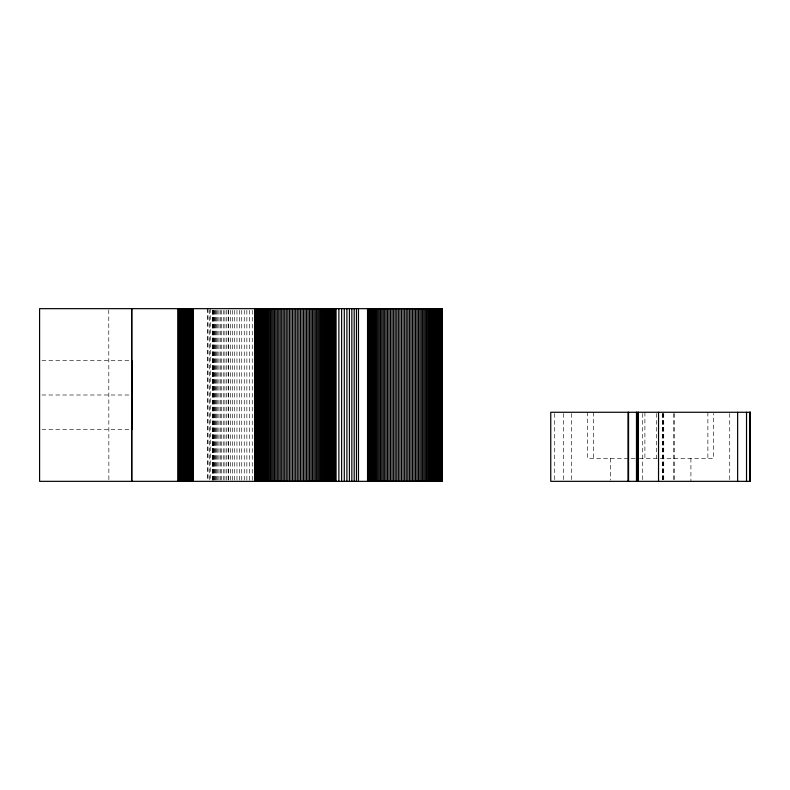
<?xml version="1.0" encoding="UTF-8"?>
<svg xmlns="http://www.w3.org/2000/svg" width="790" height="790" viewBox="0 0 790 790"><rect width="100%" height="100%" fill="white"/><g stroke="black" fill="none" stroke-linecap="round" stroke-linejoin="round"><path stroke-width="0.59" stroke-dasharray="3.95 2.96" d="M212.688 480.113L212.688 308.663M212.747 480.113L212.747 308.663M212.945 480.113L212.945 308.663M213.261 480.113L213.261 308.663M213.705 480.113L213.705 308.663M214.278 480.113L214.278 308.663M214.979 480.113L214.979 308.663M215.798 480.113L215.798 308.663M216.746 480.113L216.746 308.663M217.813 480.113L217.813 308.663M218.998 480.113L218.998 308.663M220.301 480.113L220.301 308.663M221.723 480.113L221.723 309.897M223.254 480.113L223.254 309.897M224.903 480.113L224.903 309.897M226.651 480.113L226.651 309.897M228.517 480.113L228.517 309.897M230.483 480.113L230.483 309.897M232.546 480.113L232.546 309.897M234.709 480.113L234.709 309.897M236.961 480.113L236.961 309.897M239.311 480.113L239.311 309.897M241.74 480.113L241.74 309.897M244.258 480.113L244.258 309.897M246.855 480.113L246.855 309.897M249.522 480.113L249.522 309.897M252.267 480.113L252.267 309.897M41.959 360.467L130.488 360.467M41.959 395L130.528 395M41.959 429.533L131.723 429.533M635.15 458.319L587.651 458.319L587.651 412.271M639.396 458.319L713.597 458.319L713.597 413.476M729.733 413.506L729.733 480.113M707.88 412.271L707.88 458.319M690.914 458.319L690.914 481.337M674.255 413.506L674.255 481.337M673.742 413.506L673.742 480.113M663.738 413.506L663.738 481.337M663.432 413.506L663.432 480.113M662.613 413.506L662.613 480.113M662.385 413.506L662.385 480.113M656.352 413.476L656.352 458.319M644.897 412.271L644.897 458.319M642.714 413.506L642.714 480.113M610.334 458.319L610.334 480.132M593.369 412.271L593.369 458.319M571.516 413.506L571.516 480.113M563.606 413.506L563.606 480.113M554.718 413.506L554.718 480.113M228.172 309.897L228.172 480.113M210.258 308.663L210.258 480.113M209.38 309.897L209.38 480.113M208.017 308.663L208.017 480.113M207.543 308.663L207.543 480.113M108.763 309.897L108.872 480.113"/><path stroke-width="1.19" d="M254.795 481.337L254.795 308.663M254.982 481.337L254.982 308.663M255.219 481.337L255.229 308.663M255.535 481.337L255.535 308.663M255.911 481.337L255.911 308.663M256.335 481.337L256.335 308.663M256.829 481.337L256.829 308.663M257.372 481.337L257.372 308.663M257.975 481.337L257.975 308.663M258.636 481.337L258.636 308.663M259.357 481.337L259.357 308.663M260.127 481.337L260.127 308.663M260.957 481.337L260.957 308.663M261.836 481.337L261.836 308.663M262.764 481.337L262.764 308.663M263.751 481.337L263.751 308.663M264.778 481.337L264.778 308.663M265.845 481.337L265.845 308.663M266.971 481.337L266.971 308.663M268.126 481.337L268.126 308.663M269.331 481.337L269.331 308.663M270.575 481.337L270.575 308.663M271.859 481.337L271.859 308.663M273.172 481.337L273.172 308.663M274.515 481.337L274.515 308.663M275.898 481.337L275.898 308.663M277.31 481.337L277.31 308.663M278.751 481.337L278.751 308.663M280.213 481.337L280.213 308.663M281.694 481.337L281.694 308.663M283.195 481.337L283.195 308.663M284.716 481.337L284.716 308.663M286.257 481.337L286.257 308.663M287.807 481.337L287.807 308.663M289.377 481.337L289.377 308.663M290.947 481.337L290.947 308.663M292.527 481.337L292.527 308.663M294.107 481.337L294.107 308.663M295.687 481.337L295.687 308.663M297.267 481.337L297.267 308.663M298.847 481.337L298.847 308.663M300.417 481.337L300.417 308.663M301.978 481.337L301.978 308.663M303.528 481.337L303.528 308.663M305.068 481.337L305.068 308.663M306.589 481.337L306.589 308.663M308.1 481.337L308.1 308.663M309.581 481.337L309.581 308.663M311.043 481.337L311.043 308.663M312.475 481.337L312.475 308.663M313.887 481.337L313.887 308.663M315.269 481.337L315.269 308.663M316.622 481.337L316.622 308.663M317.935 481.337L317.935 308.663M319.209 481.337L319.209 308.663M320.454 481.337L320.454 308.663M321.658 481.337L321.658 308.663M322.824 481.337L322.824 308.663M323.94 481.337L323.94 308.663M325.016 481.337L325.016 308.663M326.043 481.337L326.043 308.663M327.021 481.337L327.021 308.663M327.949 481.337L327.949 308.663M328.828 481.337L328.828 308.663M329.657 481.337L329.657 308.663M330.427 481.337L330.427 308.663M331.148 481.337L331.148 308.663M331.81 481.337L331.81 308.663M332.412 481.337L332.412 308.663M332.965 481.337L332.965 308.663M333.449 481.337L333.449 308.663M333.884 481.337L333.884 308.663M334.249 481.337L334.249 308.663M334.565 481.337L334.565 308.663M334.812 481.337L334.812 308.663M334.99 481.337L334.99 308.663M335.177 481.337L335.177 308.663M336.076 481.337L336.076 308.663M338.88 481.337L338.88 308.663M341.626 481.337L341.626 308.663M344.292 481.337L344.292 308.663M346.889 481.337L346.889 308.663M349.407 481.337L349.407 308.663M351.836 481.337L351.836 308.663M354.187 481.337L354.187 308.663M356.438 481.337L356.438 308.663M358.463 481.337L358.463 308.663M367.538 481.337L367.538 308.663M368.229 481.337L368.229 308.663M369.118 481.337L369.118 308.663M370.056 481.337L370.056 308.663M371.043 481.337L371.043 308.663M372.08 481.337L372.08 308.663M373.156 481.337L373.156 308.663M374.282 481.337L374.282 308.663M375.457 481.337L375.457 308.663M376.662 481.337L376.662 308.663M377.916 481.337L377.916 308.663M379.2 481.337L379.2 308.663M380.523 481.337L380.523 308.663M381.876 481.337L381.876 308.663M383.259 481.337L383.259 308.663M384.671 481.337L384.671 308.663M386.113 481.337L386.113 308.663M387.584 481.337L387.584 308.663M389.065 481.337L389.065 308.663M390.576 481.337L390.576 308.663M392.107 481.337L392.107 308.663M393.647 481.337L393.647 308.663M395.197 481.337L395.197 308.663M396.758 481.337L396.758 308.663M398.338 481.337L398.338 308.663M399.908 481.337L399.908 308.663M401.498 481.337L401.498 308.663M403.078 481.337L403.078 308.663M404.658 481.337L404.658 308.663M406.238 481.337L406.238 308.663M407.798 481.337L407.798 308.663M409.368 481.337L409.368 308.663M410.919 481.337L410.919 308.663M412.449 481.337L412.449 308.663M413.97 481.337L413.97 308.663M415.471 481.337L415.471 308.663M416.952 481.337L416.952 308.663M418.414 481.337L418.414 308.663M419.846 481.337L419.846 308.663M421.248 481.337L421.248 308.663M422.62 481.337L422.62 308.663M423.963 481.337L423.963 308.663M425.277 481.337L425.277 308.663M426.551 481.337L426.551 308.663M427.785 481.337L427.785 308.663M428.98 481.337L428.98 308.663M430.135 481.337L430.135 308.663M431.251 481.337L431.251 308.663M432.318 481.337L432.318 308.663M433.335 481.337L433.335 308.663M434.303 481.337L434.303 308.663M435.231 481.337L435.231 308.663M436.1 481.337L436.1 308.663M436.919 481.337L436.919 308.663M437.68 481.337L437.68 308.663M438.391 481.337L438.391 308.663M439.043 481.337L439.043 308.663M439.635 481.337L439.635 308.663M440.178 481.337L440.178 308.663M440.652 481.337L440.652 308.663M441.077 481.337L441.077 308.663M441.432 481.337L441.432 308.663M441.728 481.337L441.728 308.663M441.966 481.337L442.094 308.663M442.143 481.337L442.232 308.663L39.589 308.663L39.589 481.337L442.311 481.337L442.301 308.663M750.49 412.271L550.758 412.271L550.758 481.337L750.49 481.337M131.762 389.598L131.723 360.467L131.723 429.533L131.683 400.402M750.411 412.271L750.332 481.337M749.967 412.271L749.967 481.337M749.799 412.271L749.799 481.337M746.53 412.271L746.53 481.337M737.643 412.271L737.643 481.337M658.534 412.271L658.534 481.337M638.379 412.271L638.379 481.337M638.113 412.271L638.113 481.337M636.839 412.271L636.839 481.337M636.473 412.271L636.473 481.337M628.544 412.271L628.544 481.337M628.03 412.271L628.03 481.337M193.145 308.663L193.145 481.337M192.938 308.663L192.938 481.337M192.681 308.663L192.681 481.337M192.385 308.663L192.385 481.337M192.029 308.663L192.029 481.337M191.634 308.663L191.634 481.337M191.2 308.663L191.2 481.337M190.716 308.663L190.716 481.337M190.183 308.663L190.183 481.337M189.62 308.663L189.62 481.337M189.008 308.663L189.008 481.337M188.356 308.663L188.356 481.337M187.655 308.663L187.655 481.337M186.924 308.663L186.924 481.337M186.154 308.663L186.154 481.337M185.354 308.663L185.354 481.337M184.505 308.663L184.505 481.337M183.636 308.663L183.636 481.337M182.727 308.663L182.727 481.337M181.789 308.663L181.789 481.337M180.811 308.663L180.811 481.337M179.814 308.663L179.814 481.337M178.797 308.663L178.797 481.337M177.74 308.663L177.74 481.337M131.782 308.663L131.782 481.337M131.683 308.663L131.683 481.337"/></g></svg>
